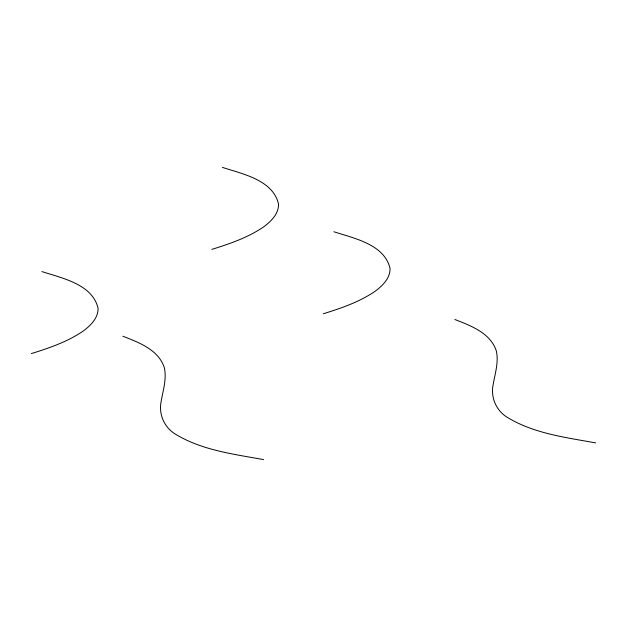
<?xml version="1.0" encoding="UTF-8"?>
<svg xmlns="http://www.w3.org/2000/svg" width="627" height="627" viewBox="0 0 627 627"><rect width="100%" height="100%" fill="white"/><g stroke="black" fill="none" stroke-linecap="round" stroke-linejoin="round"><path stroke-width="0.94" d="M211.832 249.381C229.733 243.832 247.759 237.641 263.403 227.076C270.809 221.566 278.647 214.168 278.584 204.214C273.058 179.98 242.602 173.985 222.397 167.378M31.35 353.589C49.251 348.032 67.277 341.84 82.921 331.275C90.327 325.774 98.157 318.367 98.102 308.421C92.569 284.18 62.112 278.192 41.915 271.577M323.328 313.759C341.229 308.202 359.255 302.01 374.899 291.445C382.305 285.943 390.143 278.537 390.08 268.591C384.555 244.35 354.098 238.362 333.893 231.747M595.65 442.897C565.154 437.325 532.879 433.453 506.107 416.61C495.722 409.525 490.533 396.82 493.175 384.516C495.071 373.378 498.888 362.108 496.278 350.759C490.29 332.921 470.869 325.734 454.865 319.496M263.661 459.622C233.166 454.05 200.891 450.186 174.118 433.343C163.733 426.258 158.545 413.554 161.186 401.249C163.083 390.112 166.9 378.841 164.29 367.493C158.302 349.647 138.88 342.467 122.876 336.229"/></g></svg>
